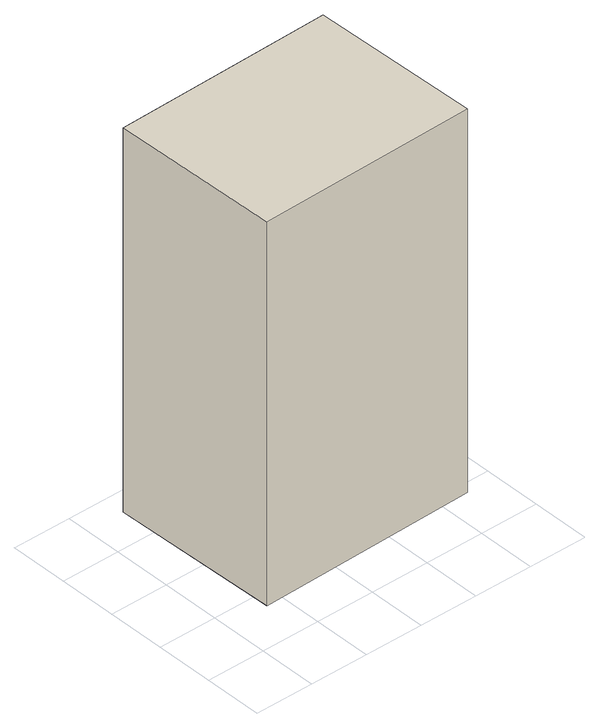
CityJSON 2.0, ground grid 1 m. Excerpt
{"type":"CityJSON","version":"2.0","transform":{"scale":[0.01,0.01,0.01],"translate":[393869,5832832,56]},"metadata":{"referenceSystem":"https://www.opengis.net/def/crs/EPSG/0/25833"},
"CityObjects":{
"building1":{"type":"Building","attributes":{"Gemeindeschluessel":"11000003","BezugspunktDach":"2200","function":"51009_1610","measuredHeight":9.08,"storeysAboveGround":0},"address":[{"country":"Germany","locality":"Berlin"}],"geometry":[{"type":"Solid","lod":"1","boundaries":[[[[0,1,2,3]],[[4,5,6,7]],[[4,7,3,2]],[[5,4,2,1]],[[6,5,1,0]],[[7,6,0,3]]]]}]}
},
"vertices":[
[72,73,685],[447,82,685],[440,372,685],[65,363,685],[440,372,24],[447,82,24],[72,73,24],[65,363,24]
]}
